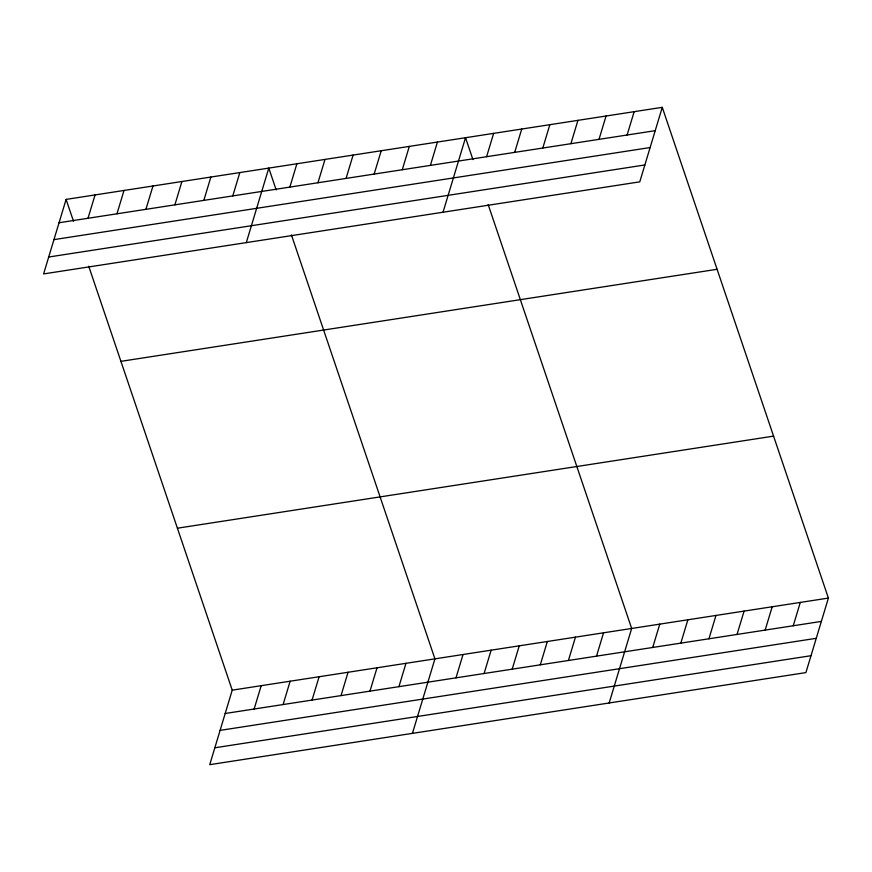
<?xml version="1.0" encoding="UTF-8"?>
<svg xmlns="http://www.w3.org/2000/svg" width="872" height="872" viewBox="0 0 872 872"><rect width="100%" height="100%" fill="white"/><g stroke="black" fill="none" stroke-linecap="round" stroke-linejoin="round"><path stroke-width="1.31" d="M66.098 199.405L43.6 273.917L639.765 181.845L662.262 107.332L66.098 199.405L73.499 221.248M88.007 218.262L95.059 194.925M116.968 213.793L124.009 190.456M145.918 209.324L152.971 185.987M174.88 204.855L181.921 181.518M203.83 200.375L210.882 177.038M232.791 195.906L239.833 172.569M246.296 242.612L268.794 168.1L276.195 189.943M289.853 187.099L296.894 163.762M317.953 182.749L325.005 159.413M346.064 178.411L353.106 155.074M374.164 174.073L381.217 150.736M88.726 266.233L232.235 690.155L209.738 764.668L805.902 672.595L828.4 598.083L662.262 107.332M402.275 169.735L409.317 146.398M254.144 709.023L261.186 685.686M430.376 165.397L437.428 142.06M283.106 704.543L290.147 681.206M443.031 212.234L465.528 137.711L472.929 159.565M312.056 700.074L319.108 676.737M486.587 156.709L493.639 133.372M341.017 695.605L348.059 672.268M514.698 152.371L521.739 129.034M369.968 691.136L377.02 667.799M542.798 148.033L549.84 124.696M398.929 686.656L405.971 663.319M570.898 143.684L577.951 120.347M412.434 733.363L434.932 658.851L291.422 234.928M599.01 139.346L606.051 116.009M455.991 677.849L463.032 654.512M627.11 135.007L634.162 111.671M484.091 673.511L491.143 650.174M512.202 669.162L519.243 645.825M540.302 664.824L547.354 641.487M568.413 660.486L575.455 637.149M596.513 656.147L603.555 632.81M609.168 702.985L631.666 628.472L488.157 204.549M652.725 647.46L659.766 624.123M680.825 643.122L687.877 619.785M708.936 638.784L715.977 615.447M737.036 634.445L744.089 611.109M765.147 630.107L772.189 606.759M793.248 625.758L800.3 602.421M59.056 222.742L655.221 130.669M53.955 239.626L650.12 147.553M48.701 257.022L644.866 164.961M120.925 361.346L717.089 269.285M177.408 528.203L773.573 436.131M232.235 690.155L828.4 598.083M225.183 713.492L821.359 621.42M220.093 730.376L816.257 638.315M214.839 747.784L811.004 655.711"/></g></svg>
